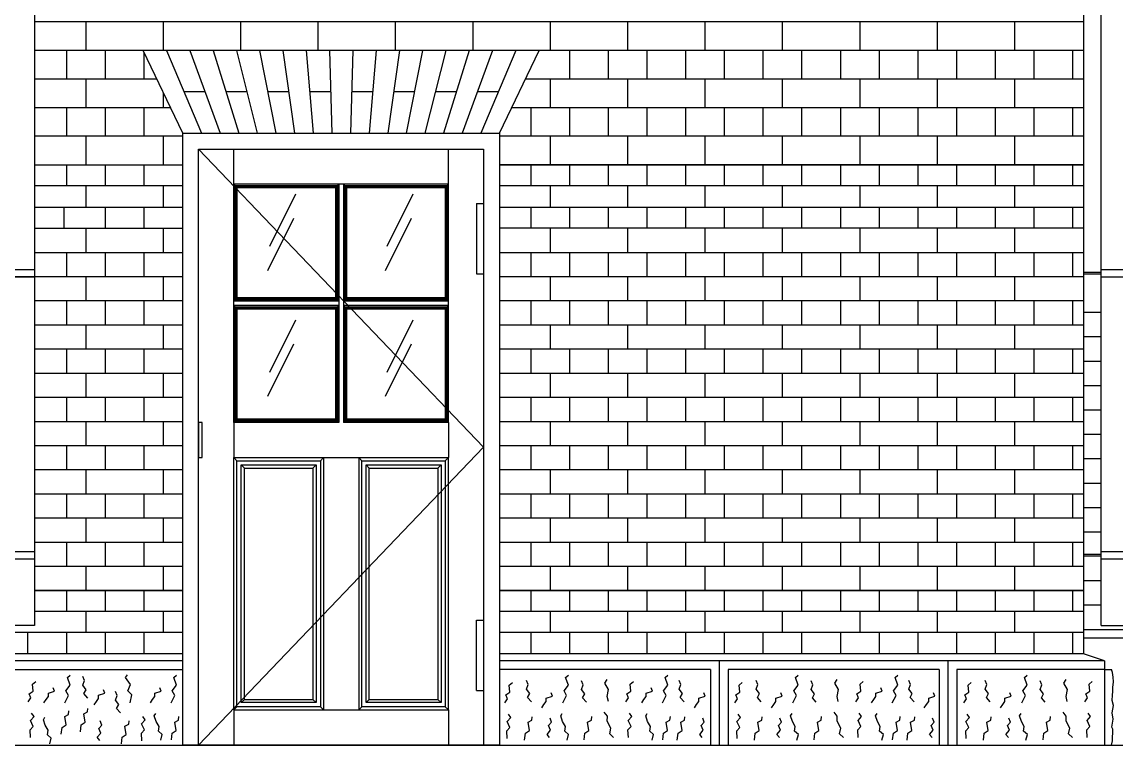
# Model space of a CAD drawing. Extents: x 138805 to 172445, y -129942 to -106182.
# Drawn here: x 163173 to 166283, y -123466 to -121410 of the extents above; entities that cross this region are included whole.
import ezdxf

# ---------------------------------------------------------------- set-up
doc = ezdxf.new("R2010")
doc.units = 0
doc.header["$LTSCALE"] = 50
doc.header["$MEASUREMENT"] = 0
doc.linetypes.add('CEN', pattern=[62, 60, -1, 0, -1])
for name, color, linetype in [('ele-3', 6, 'CONTINUOUS'), ('h', 5, 'CONTINUOUS'), ('HAT', 5, 'CONTINUOUS'), ('HATCH', 5, 'CONTINUOUS'), ('W-1', 3, 'CONTINUOUS'), ('W-2', 2, 'CONTINUOUS'), ('WID', 4, 'CONTINUOUS'), ('중심선', 1, 'CEN')]:
    doc.layers.add(name, color=color, linetype=linetype)

msp = doc.modelspace()

# ---------------------------------------------------------------- linework, layer by layer
at = {"layer": 'ele-3'}
for p, q in [((163208.4, -121332.5), (163208.4, -122114.4)), ((163208.4, -121816.3), (163292.8, -121816.3)), ((163208.4, -121816.3), (163292.8, -121816.3)), ((163275.3, -121816.3), (163630.3, -121816.3)), ((163275.3, -121816.3), (163630.3, -121816.3)), ((166190.3, -121816.3), (164530.3, -121816.3)), ((164530.3, -121816.3), (166190.3, -121816.3)), ((163292.8, -121876.3), (163208.4, -121876.3)), ((163630.3, -121876.3), (163275.3, -121876.3)), ((166190.3, -121876.3), (164530.3, -121876.3)), ((163208.4, -121936.3), (163292.8, -121936.3)), ((163275.3, -121936.3), (163630.3, -121936.3)), ((164530.3, -121936.3), (166190.3, -121936.3)), ((163208.4, -121996.3), (163292.8, -121996.3)), ((163275.3, -121996.3), (163630.3, -121996.3)), ((166190.3, -121996.3), (164530.3, -121996.3)), ((163208.4, -122134.4), (163208.4, -122916.3)), ((163208.4, -122936.3), (163208.4, -123126.3)), ((163292.8, -123026.3), (163208.4, -123026.3)), ((163208.4, -123026.3), (163292.8, -123026.3)), ((163630.3, -123026.3), (163275.3, -123026.3)), ((163275.3, -123026.3), (163630.3, -123026.3)), ((164530.3, -123026.3), (166190.3, -123026.3)), ((166190.3, -123026.3), (164530.3, -123026.3)), ((163292.8, -123086.3), (163208.4, -123086.3)), ((163630.3, -123086.3), (163275.3, -123086.3)), ((166190.3, -123086.3), (164530.3, -123086.3)), ((163208.4, -123126.3), (163133.4, -123126.3)), ((163630.3, -123146.3), (163410.3, -123146.3)), ((166190.3, -123146.3), (164530.3, -123146.3)), ((163630.3, -123206.3), (159675.3, -123206.3))]:
    msp.add_line(p, q, dxfattribs=at)
for points in [[(163300.3, -121876.3), (163300.3, -121816.3)], [(163410.3, -121876.3), (163410.3, -121816.3)], [(163520.3, -121876.3), (163520.3, -121816.3)], [(164620.3, -121876.3), (164620.3, -121816.3)], [(164730.3, -121876.3), (164730.3, -121816.3)], [(164840.3, -121876.3), (164840.3, -121816.3)], [(164950.3, -121876.3), (164950.3, -121816.3)], [(165060.3, -121876.3), (165060.3, -121816.3)], [(165170.3, -121876.3), (165170.3, -121816.3)], [(165280.3, -121876.3), (165280.3, -121816.3)], [(165390.3, -121876.3), (165390.3, -121816.3)], [(165500.3, -121876.3), (165500.3, -121816.3)], [(165610.3, -121876.3), (165610.3, -121816.3)], [(165720.3, -121876.3), (165720.3, -121816.3)], [(165830.3, -121876.3), (165830.3, -121816.3)], [(165940.3, -121876.3), (165940.3, -121816.3)], [(166050.3, -121876.3), (166050.3, -121816.3)], [(166160.3, -121876.3), (166160.3, -121816.3)], [(163355.3, -121936.3), (163355.3, -121876.3)], [(163575.3, -121936.3), (163575.3, -121876.3)], [(164675.3, -121936.3), (164675.3, -121876.3)], [(164895.3, -121936.3), (164895.3, -121876.3)], [(165115.3, -121936.3), (165115.3, -121876.3)], [(165335.3, -121936.3), (165335.3, -121876.3)], [(165555.3, -121936.3), (165555.3, -121876.3)], [(165775.3, -121936.3), (165775.3, -121876.3)], [(165995.3, -121936.3), (165995.3, -121876.3)], [(163292.8, -121996.3), (163292.8, -121936.3)], [(163410.3, -121996.3), (163410.3, -121936.3)], [(163520.3, -121996.3), (163520.3, -121936.3)], [(164620.3, -121996.3), (164620.3, -121936.3)], [(164730.3, -121996.3), (164730.3, -121936.3)], [(164840.3, -121996.3), (164840.3, -121936.3)], [(164950.3, -121996.3), (164950.3, -121936.3)], [(165060.3, -121996.3), (165060.3, -121936.3)], [(165170.3, -121996.3), (165170.3, -121936.3)], [(165280.3, -121996.3), (165280.3, -121936.3)], [(165390.3, -121996.3), (165390.3, -121936.3)], [(165500.3, -121996.3), (165500.3, -121936.3)], [(165610.3, -121996.3), (165610.3, -121936.3)], [(165720.3, -121996.3), (165720.3, -121936.3)], [(165830.3, -121996.3), (165830.3, -121936.3)], [(165940.3, -121996.3), (165940.3, -121936.3)], [(166050.3, -121996.3), (166050.3, -121936.3)], [(166160.3, -121996.3), (166160.3, -121936.3)], [(163300.3, -123086.3), (163300.3, -123026.3)], [(163410.3, -123086.3), (163410.3, -123026.3)], [(163520.3, -123086.3), (163520.3, -123026.3)], [(164620.3, -123086.3), (164620.3, -123026.3)], [(164730.3, -123086.3), (164730.3, -123026.3)], [(164840.3, -123086.3), (164840.3, -123026.3)], [(164950.3, -123086.3), (164950.3, -123026.3)], [(165060.3, -123086.3), (165060.3, -123026.3)], [(165170.3, -123086.3), (165170.3, -123026.3)], [(165280.3, -123086.3), (165280.3, -123026.3)], [(165390.3, -123086.3), (165390.3, -123026.3)], [(165500.3, -123086.3), (165500.3, -123026.3)], [(165610.3, -123086.3), (165610.3, -123026.3)], [(165720.3, -123086.3), (165720.3, -123026.3)], [(165830.3, -123086.3), (165830.3, -123026.3)], [(165940.3, -123086.3), (165940.3, -123026.3)], [(166050.3, -123086.3), (166050.3, -123026.3)], [(166160.3, -123086.3), (166160.3, -123026.3)], [(163355.3, -123146.3), (163355.3, -123086.3)], [(163575.3, -123146.3), (163575.3, -123086.3)], [(164675.3, -123146.3), (164675.3, -123086.3)], [(164895.3, -123146.3), (164895.3, -123086.3)], [(165115.3, -123146.3), (165115.3, -123086.3)], [(165335.3, -123146.3), (165335.3, -123086.3)], [(165555.3, -123146.3), (165555.3, -123086.3)], [(165775.3, -123146.3), (165775.3, -123086.3)], [(165995.3, -123146.3), (165995.3, -123086.3)], [(163410.3, -123206.3), (163410.3, -123146.3), (159675.3, -123146.3)], [(163190.3, -123206.3), (163190.3, -123146.3)], [(163300.3, -123206.3), (163300.3, -123146.3)], [(163520.3, -123206.3), (163520.3, -123146.3)], [(164620.3, -123206.3), (164620.3, -123146.3)], [(164730.3, -123206.3), (164730.3, -123146.3)], [(164840.3, -123206.3), (164840.3, -123146.3)], [(164950.3, -123206.3), (164950.3, -123146.3)], [(165060.3, -123206.3), (165060.3, -123146.3)], [(165170.3, -123206.3), (165170.3, -123146.3)], [(165280.3, -123206.3), (165280.3, -123146.3)], [(165390.3, -123206.3), (165390.3, -123146.3)], [(165500.3, -123206.3), (165500.3, -123146.3)], [(165610.3, -123206.3), (165610.3, -123146.3)], [(165720.3, -123206.3), (165720.3, -123146.3)], [(165830.3, -123206.3), (165830.3, -123146.3)], [(165940.3, -123206.3), (165940.3, -123146.3)], [(166050.3, -123206.3), (166050.3, -123146.3)], [(166160.3, -123206.3), (166160.3, -123146.3)]]:
    msp.add_lwpolyline(points, dxfattribs=at)
at = {"layer": 'h'}
for p, q in [((163292.8, -121409.6), (163208.4, -121409.6)), ((166190.3, -121409.6), (163275.3, -121409.6)), ((163292.8, -121490.9), (163208.4, -121490.9)), ((166190.3, -121490.9), (163275.3, -121490.9)), ((163584, -121490.9), (163683.3, -121726.3)), ((163650.2, -121490.9), (163736.2, -121726.3)), ((163716.3, -121490.9), (163789.2, -121726.3)), ((163782.5, -121490.9), (163842.1, -121726.3)), ((163848.7, -121490.9), (163895, -121726.3)), ((163914.9, -121490.9), (163948, -121726.3)), ((163981.1, -121490.9), (164000.9, -121726.3)), ((164047.2, -121490.9), (164053.9, -121726.3)), ((164113.4, -121490.9), (164106.8, -121726.3)), ((164179.6, -121490.9), (164159.7, -121726.3)), ((164245.8, -121490.9), (164212.7, -121726.3)), ((164312, -121490.9), (164265.6, -121726.3)), ((164378.2, -121490.9), (164318.6, -121726.3)), ((164444.3, -121490.9), (164371.5, -121726.3)), ((164510.5, -121490.9), (164424.5, -121726.3)), ((164576.7, -121490.9), (164477.4, -121726.3)), ((163292.8, -121572.3), (163208.4, -121572.3)), ((163556.7, -121572.3), (163275.3, -121572.3)), ((166190.3, -121572.3), (164604, -121572.3)), ((163693.2, -121608.6), (163633.6, -121608.6)), ((163812.3, -121608.6), (163752.8, -121608.6)), ((163931.4, -121608.6), (163871.9, -121608.6)), ((164050.6, -121608.6), (163991, -121608.6)), ((164169.7, -121608.6), (164110.1, -121608.6)), ((164288.8, -121608.6), (164229.2, -121608.6)), ((164407.9, -121608.6), (164348.4, -121608.6)), ((164527, -121608.6), (164467.5, -121608.6)), ((163292.8, -121653.6), (163208.4, -121653.6)), ((163595.6, -121653.6), (163275.3, -121653.6)), ((166190.3, -121653.6), (164565.1, -121653.6)), ((163292.8, -121735), (163208.4, -121735)), ((163630.3, -121735), (163275.3, -121735)), ((166190.3, -121735), (164530.3, -121735)), ((163950.2, -121899.9), (163876.5, -122048.8)), ((164284.2, -121899.9), (164210.5, -122048.8)), ((163945.1, -121968.5), (163871.5, -122117.4)), ((164279.1, -121968.5), (164205.5, -122117.4)), ((163208.4, -122065), (163292.8, -122065)), ((163275.3, -122065), (163630.3, -122065)), ((164530.3, -122065), (166190.3, -122065)), ((159675.3, -122133.7), (163291.8, -122133.7)), ((163276.3, -122133.7), (163630.3, -122133.7)), ((164530.3, -122133.7), (166190.3, -122133.7)), ((163208.4, -122202.3), (163292.8, -122202.3)), ((163275.3, -122202.3), (163630.3, -122202.3)), ((164530.3, -122202.3), (166190.3, -122202.3)), ((163950.2, -122257.9), (163876.5, -122406.8)), ((164284.2, -122257.9), (164210.5, -122406.8)), ((163208.4, -122271), (163292.8, -122271)), ((163275.3, -122271), (163630.3, -122271)), ((164530.3, -122271), (166190.3, -122271)), ((166240.3, -122305.7), (166190.3, -122305.7)), ((163208.4, -122339.7), (163292.8, -122339.7)), ((163275.3, -122339.7), (163630.3, -122339.7)), ((163945.1, -122326.5), (163871.5, -122475.4)), ((164279.1, -122326.5), (164205.5, -122475.4)), ((164530.3, -122339.7), (166190.3, -122339.7)), ((166240.3, -122375.1), (166190.3, -122375.1)), ((163208.4, -122408.3), (163292.8, -122408.3)), ((163275.3, -122408.3), (163630.3, -122408.3)), ((164530.3, -122408.3), (166190.3, -122408.3)), ((166240.3, -122444.5), (166190.3, -122444.5)), ((163208.4, -122477), (163292.8, -122477)), ((163275.3, -122477), (163630.3, -122477)), ((164530.3, -122477), (166190.3, -122477)), ((166240.3, -122513.8), (166190.3, -122513.8)), ((163208.4, -122545.7), (163292.8, -122545.7)), ((163275.3, -122545.7), (163630.3, -122545.7)), ((164530.3, -122545.7), (166190.3, -122545.7)), ((166240.3, -122583.2), (166190.3, -122583.2)), ((163208.4, -122614.3), (163292.8, -122614.3)), ((163275.3, -122614.3), (163630.3, -122614.3)), ((164530.3, -122614.3), (166190.3, -122614.3)), ((166240.3, -122652.6), (166190.3, -122652.6)), ((163208.4, -122683), (163292.8, -122683)), ((163275.3, -122683), (163630.3, -122683)), ((164530.3, -122683), (166190.3, -122683)), ((166240.3, -122722), (166190.3, -122722)), ((163208.4, -122751.7), (163292.8, -122751.7)), ((163275.3, -122751.7), (163630.3, -122751.7)), ((164530.3, -122751.7), (166190.3, -122751.7)), ((163208.4, -122820.3), (163292.8, -122820.3)), ((163275.3, -122820.3), (163630.3, -122820.3)), ((164530.3, -122820.3), (166190.3, -122820.3)), ((166240.3, -122791.3), (166190.3, -122791.3)), ((166240.3, -122860.7), (166190.3, -122860.7)), ((163208.4, -122889), (163292.8, -122889)), ((163275.3, -122889), (163630.3, -122889)), ((164530.3, -122889), (166190.3, -122889)), ((163208.4, -122957.7), (163292.8, -122957.7)), ((163275.3, -122957.7), (163630.3, -122957.7)), ((164530.3, -122957.7), (166190.3, -122957.7)), ((166240.3, -122999.5), (166190.3, -122999.5)), ((166240.3, -123068.8), (166190.3, -123068.8)), ((166900.3, -123138.2), (166190.3, -123138.2))]:
    msp.add_line(p, q, dxfattribs=at)
for points in [[(163355.3, -121490.9), (163355.3, -121409.6)], [(163575.3, -121490.9), (163575.3, -121409.6)], [(163795.3, -121490.9), (163795.3, -121409.6)], [(164015.3, -121490.9), (164015.3, -121409.6)], [(164235.3, -121490.9), (164235.3, -121409.6)], [(164455.3, -121490.9), (164455.3, -121409.6)], [(164675.3, -121490.9), (164675.3, -121409.6)], [(164895.3, -121490.9), (164895.3, -121409.6)], [(165115.3, -121490.9), (165115.3, -121409.6)], [(165335.3, -121490.9), (165335.3, -121409.6)], [(165555.3, -121490.9), (165555.3, -121409.6)], [(165775.3, -121490.9), (165775.3, -121409.6)], [(165995.3, -121490.9), (165995.3, -121409.6)], [(163300.3, -121572.3), (163300.3, -121490.9)], [(163410.3, -121572.3), (163410.3, -121490.9)], [(163520.3, -121572.3), (163520.3, -121496.3)], [(164730.3, -121572.3), (164730.3, -121490.9)], [(164840.3, -121572.3), (164840.3, -121490.9)], [(164950.3, -121572.3), (164950.3, -121490.9)], [(165060.3, -121572.3), (165060.3, -121490.9)], [(165170.3, -121572.3), (165170.3, -121490.9)], [(165280.3, -121572.3), (165280.3, -121490.9)], [(165390.3, -121572.3), (165390.3, -121490.9)], [(165500.3, -121572.3), (165500.3, -121490.9)], [(165610.3, -121572.3), (165610.3, -121490.9)], [(165720.3, -121572.3), (165720.3, -121490.9)], [(165830.3, -121572.3), (165830.3, -121490.9)], [(165940.3, -121572.3), (165940.3, -121490.9)], [(166050.3, -121572.3), (166050.3, -121490.9)], [(166160.3, -121572.3), (166160.3, -121490.9)], [(163355.3, -121653.6), (163355.3, -121572.3)], [(164675.3, -121653.6), (164675.3, -121572.3)], [(164895.3, -121653.6), (164895.3, -121572.3)], [(165115.3, -121653.6), (165115.3, -121572.3)], [(165335.3, -121653.6), (165335.3, -121572.3)], [(165555.3, -121653.6), (165555.3, -121572.3)], [(165775.3, -121653.6), (165775.3, -121572.3)], [(165995.3, -121653.6), (165995.3, -121572.3)], [(163575.3, -121653.6), (163575.3, -121611.3)], [(163300.3, -121735), (163300.3, -121653.6)], [(163410.3, -121735), (163410.3, -121653.6)], [(163520.3, -121735), (163520.3, -121653.6)], [(164620.3, -121735), (164620.3, -121653.6)], [(164730.3, -121735), (164730.3, -121653.6)], [(164840.3, -121735), (164840.3, -121653.6)], [(164950.3, -121735), (164950.3, -121653.6)], [(165060.3, -121735), (165060.3, -121653.6)], [(165170.3, -121735), (165170.3, -121653.6)], [(165280.3, -121735), (165280.3, -121653.6)], [(165390.3, -121735), (165390.3, -121653.6)], [(165500.3, -121735), (165500.3, -121653.6)], [(165610.3, -121735), (165610.3, -121653.6)], [(165720.3, -121735), (165720.3, -121653.6)], [(165830.3, -121735), (165830.3, -121653.6)], [(165940.3, -121735), (165940.3, -121653.6)], [(166050.3, -121735), (166050.3, -121653.6)], [(166160.3, -121735), (166160.3, -121653.6)], [(163355.3, -121816.3), (163355.3, -121735)], [(163575.3, -121816.3), (163575.3, -121735)], [(164675.3, -121816.3), (164675.3, -121735)], [(164895.3, -121816.3), (164895.3, -121735)], [(165115.3, -121816.3), (165115.3, -121735)], [(165335.3, -121816.3), (165335.3, -121735)], [(165555.3, -121816.3), (165555.3, -121735)], [(165775.3, -121816.3), (165775.3, -121735)], [(165995.3, -121816.3), (165995.3, -121735)], [(163355.3, -122065), (163355.3, -121996.3)], [(163575.3, -122065), (163575.3, -121996.3)], [(164675.3, -122065), (164675.3, -121996.3)], [(164895.3, -122065), (164895.3, -121996.3)], [(165115.3, -122065), (165115.3, -121996.3)], [(165335.3, -122065), (165335.3, -121996.3)], [(165555.3, -122065), (165555.3, -121996.3)], [(165775.3, -122065), (165775.3, -121996.3)], [(165995.3, -122065), (165995.3, -121996.3)], [(163300.3, -122133.7), (163300.3, -122065)], [(163410.3, -122133.7), (163410.3, -122065)], [(163520.3, -122133.7), (163520.3, -122065)], [(164620.3, -122133.7), (164620.3, -122065)], [(164730.3, -122133.7), (164730.3, -122065)], [(164840.3, -122133.7), (164840.3, -122065)], [(164950.3, -122133.7), (164950.3, -122065)], [(165060.3, -122133.7), (165060.3, -122065)], [(165170.3, -122133.7), (165170.3, -122065)], [(165280.3, -122133.7), (165280.3, -122065)], [(165390.3, -122133.7), (165390.3, -122065)], [(165500.3, -122133.7), (165500.3, -122065)], [(165610.3, -122133.7), (165610.3, -122065)], [(165720.3, -122133.7), (165720.3, -122065)], [(165830.3, -122133.7), (165830.3, -122065)], [(165940.3, -122133.7), (165940.3, -122065)], [(166050.3, -122133.7), (166050.3, -122065)], [(166160.3, -122133.7), (166160.3, -122065)], [(163355.3, -122202.3), (163355.3, -122133.7)], [(163575.3, -122202.3), (163575.3, -122133.7)], [(164675.3, -122202.3), (164675.3, -122133.7)], [(164895.3, -122202.3), (164895.3, -122133.7)], [(165115.3, -122202.3), (165115.3, -122133.7)], [(165335.3, -122202.3), (165335.3, -122133.7)], [(165555.3, -122202.3), (165555.3, -122133.7)], [(165775.3, -122202.3), (165775.3, -122133.7)], [(165995.3, -122202.3), (165995.3, -122133.7)], [(163300.3, -122271), (163300.3, -122202.3)], [(163410.3, -122271), (163410.3, -122202.3)], [(163520.3, -122271), (163520.3, -122202.3)], [(164620.3, -122271), (164620.3, -122202.3)], [(164730.3, -122271), (164730.3, -122202.3)], [(164840.3, -122271), (164840.3, -122202.3)], [(164950.3, -122271), (164950.3, -122202.3)], [(165060.3, -122271), (165060.3, -122202.3)], [(165170.3, -122271), (165170.3, -122202.3)], [(165280.3, -122271), (165280.3, -122202.3)], [(165390.3, -122271), (165390.3, -122202.3)], [(165500.3, -122271), (165500.3, -122202.3)], [(165610.3, -122271), (165610.3, -122202.3)], [(165720.3, -122271), (165720.3, -122202.3)], [(165830.3, -122271), (165830.3, -122202.3)], [(165940.3, -122271), (165940.3, -122202.3)], [(166050.3, -122271), (166050.3, -122202.3)], [(166160.3, -122271), (166160.3, -122202.3)], [(163355.3, -122339.7), (163355.3, -122271)], [(163575.3, -122339.7), (163575.3, -122271)], [(164675.3, -122339.7), (164675.3, -122271)], [(164895.3, -122339.7), (164895.3, -122271)], [(165115.3, -122339.7), (165115.3, -122271)], [(165335.3, -122339.7), (165335.3, -122271)], [(165555.3, -122339.7), (165555.3, -122271)], [(165775.3, -122339.7), (165775.3, -122271)], [(165995.3, -122339.7), (165995.3, -122271)], [(163300.3, -122408.3), (163300.3, -122339.7)], [(163410.3, -122408.3), (163410.3, -122339.7)], [(163520.3, -122408.3), (163520.3, -122339.7)], [(164620.3, -122408.3), (164620.3, -122339.7)], [(164730.3, -122408.3), (164730.3, -122339.7)], [(164840.3, -122408.3), (164840.3, -122339.7)], [(164950.3, -122408.3), (164950.3, -122339.7)], [(165060.3, -122408.3), (165060.3, -122339.7)], [(165170.3, -122408.3), (165170.3, -122339.7)], [(165280.3, -122408.3), (165280.3, -122339.7)], [(165390.3, -122408.3), (165390.3, -122339.7)], [(165500.3, -122408.3), (165500.3, -122339.7)], [(165610.3, -122408.3), (165610.3, -122339.7)], [(165720.3, -122408.3), (165720.3, -122339.7)], [(165830.3, -122408.3), (165830.3, -122339.7)], [(165940.3, -122408.3), (165940.3, -122339.7)], [(166050.3, -122408.3), (166050.3, -122339.7)], [(166160.3, -122408.3), (166160.3, -122339.7)], [(163355.3, -122477), (163355.3, -122408.3)], [(163575.3, -122477), (163575.3, -122408.3)], [(164675.3, -122477), (164675.3, -122408.3)], [(164895.3, -122477), (164895.3, -122408.3)], [(165115.3, -122477), (165115.3, -122408.3)], [(165335.3, -122477), (165335.3, -122408.3)], [(165555.3, -122477), (165555.3, -122408.3)], [(165775.3, -122477), (165775.3, -122408.3)], [(165995.3, -122477), (165995.3, -122408.3)], [(163300.3, -122545.7), (163300.3, -122477)], [(163410.3, -122545.7), (163410.3, -122477)], [(163520.3, -122545.7), (163520.3, -122477)], [(164620.3, -122545.7), (164620.3, -122477)], [(164730.3, -122545.7), (164730.3, -122477)], [(164840.3, -122545.7), (164840.3, -122477)], [(164950.3, -122545.7), (164950.3, -122477)], [(165060.3, -122545.7), (165060.3, -122477)], [(165170.3, -122545.7), (165170.3, -122477)], [(165280.3, -122545.7), (165280.3, -122477)], [(165390.3, -122545.7), (165390.3, -122477)], [(165500.3, -122545.7), (165500.3, -122477)], [(165610.3, -122545.7), (165610.3, -122477)], [(165720.3, -122545.7), (165720.3, -122477)], [(165830.3, -122545.7), (165830.3, -122477)], [(165940.3, -122545.7), (165940.3, -122477)], [(166050.3, -122545.7), (166050.3, -122477)], [(166160.3, -122545.7), (166160.3, -122477)], [(163355.3, -122614.3), (163355.3, -122545.7)], [(163575.3, -122614.3), (163575.3, -122545.7)], [(164675.3, -122614.3), (164675.3, -122545.7)], [(164895.3, -122614.3), (164895.3, -122545.7)], [(165115.3, -122614.3), (165115.3, -122545.7)], [(165335.3, -122614.3), (165335.3, -122545.7)], [(165555.3, -122614.3), (165555.3, -122545.7)], [(165775.3, -122614.3), (165775.3, -122545.7)], [(165995.3, -122614.3), (165995.3, -122545.7)], [(163300.3, -122683), (163300.3, -122614.3)], [(163410.3, -122683), (163410.3, -122614.3)], [(163520.3, -122683), (163520.3, -122614.3)], [(164620.3, -122683), (164620.3, -122614.3)], [(164730.3, -122683), (164730.3, -122614.3)], [(164840.3, -122683), (164840.3, -122614.3)], [(164950.3, -122683), (164950.3, -122614.3)], [(165060.3, -122683), (165060.3, -122614.3)], [(165170.3, -122683), (165170.3, -122614.3)], [(165280.3, -122683), (165280.3, -122614.3)], [(165390.3, -122683), (165390.3, -122614.3)], [(165500.3, -122683), (165500.3, -122614.3)], [(165610.3, -122683), (165610.3, -122614.3)], [(165720.3, -122683), (165720.3, -122614.3)], [(165830.3, -122683), (165830.3, -122614.3)], [(165940.3, -122683), (165940.3, -122614.3)], [(166050.3, -122683), (166050.3, -122614.3)], [(166160.3, -122683), (166160.3, -122614.3)], [(163355.3, -122751.7), (163355.3, -122683)], [(163575.3, -122751.7), (163575.3, -122683)], [(164675.3, -122751.7), (164675.3, -122683)], [(164895.3, -122751.7), (164895.3, -122683)], [(165115.3, -122751.7), (165115.3, -122683)], [(165335.3, -122751.7), (165335.3, -122683)], [(165555.3, -122751.7), (165555.3, -122683)], [(165775.3, -122751.7), (165775.3, -122683)], [(165995.3, -122751.7), (165995.3, -122683)], [(163300.3, -122820.3), (163300.3, -122751.7)], [(163410.3, -122820.3), (163410.3, -122751.7)], [(163520.3, -122820.3), (163520.3, -122751.7)], [(164620.3, -122820.3), (164620.3, -122751.7)], [(164730.3, -122820.3), (164730.3, -122751.7)], [(164840.3, -122820.3), (164840.3, -122751.7)], [(164950.3, -122820.3), (164950.3, -122751.7)], [(165060.3, -122820.3), (165060.3, -122751.7)], [(165170.3, -122820.3), (165170.3, -122751.7)], [(165280.3, -122820.3), (165280.3, -122751.7)], [(165390.3, -122820.3), (165390.3, -122751.7)], [(165500.3, -122820.3), (165500.3, -122751.7)], [(165610.3, -122820.3), (165610.3, -122751.7)], [(165720.3, -122820.3), (165720.3, -122751.7)], [(165830.3, -122820.3), (165830.3, -122751.7)], [(165940.3, -122820.3), (165940.3, -122751.7)], [(166050.3, -122820.3), (166050.3, -122751.7)], [(166160.3, -122820.3), (166160.3, -122751.7)], [(163355.3, -122889), (163355.3, -122820.3)], [(163575.3, -122889), (163575.3, -122820.3)], [(164675.3, -122889), (164675.3, -122820.3)], [(164895.3, -122889), (164895.3, -122820.3)], [(165115.3, -122889), (165115.3, -122820.3)], [(165335.3, -122889), (165335.3, -122820.3)], [(165555.3, -122889), (165555.3, -122820.3)], [(165775.3, -122889), (165775.3, -122820.3)], [(165995.3, -122889), (165995.3, -122820.3)], [(163300.3, -122957.7), (163300.3, -122889)], [(163410.3, -122957.7), (163410.3, -122889)], [(163520.3, -122957.7), (163520.3, -122889)], [(164620.3, -122957.7), (164620.3, -122889)], [(164730.3, -122957.7), (164730.3, -122889)], [(164840.3, -122957.7), (164840.3, -122889)], [(164950.3, -122957.7), (164950.3, -122889)], [(165060.3, -122957.7), (165060.3, -122889)], [(165170.3, -122957.7), (165170.3, -122889)], [(165280.3, -122957.7), (165280.3, -122889)], [(165390.3, -122957.7), (165390.3, -122889)], [(165500.3, -122957.7), (165500.3, -122889)], [(165610.3, -122957.7), (165610.3, -122889)], [(165720.3, -122957.7), (165720.3, -122889)], [(165830.3, -122957.7), (165830.3, -122889)], [(165940.3, -122957.7), (165940.3, -122889)], [(166050.3, -122957.7), (166050.3, -122889)], [(166160.3, -122957.7), (166160.3, -122889)], [(163355.3, -123026.3), (163355.3, -122957.7)], [(163575.3, -123026.3), (163575.3, -122957.7)], [(164675.3, -123026.3), (164675.3, -122957.7)], [(164895.3, -123026.3), (164895.3, -122957.7)], [(165115.3, -123026.3), (165115.3, -122957.7)], [(165335.3, -123026.3), (165335.3, -122957.7)], [(165555.3, -123026.3), (165555.3, -122957.7)], [(165775.3, -123026.3), (165775.3, -122957.7)], [(165995.3, -123026.3), (165995.3, -122957.7)], [(163190.8, -123343.4), (163198.5, -123332.2), (163193.9, -123320.5), (163205.1, -123312.9), (163203.1, -123292.6), (163212.2, -123285.4)], [(163294.7, -123346.3), (163305.3, -123325.6), (163298.1, -123311.6), (163310.1, -123296.2), (163302.4, -123273.6), (163310.1, -123267.3)], [(163360.5, -123332.4), (163349.2, -123320), (163355.7, -123308.7), (163346, -123296.3), (163350.8, -123282.8), (163346, -123271.5)], [(163481, -123346.2), (163485.3, -123323.4), (163474.4, -123312), (163481.7, -123293.8), (163467.9, -123274.3), (163473.5, -123266.1)], [(163597.1, -123346.3), (163607.7, -123325.6), (163600.5, -123311.6), (163612.5, -123296.2), (163604.8, -123273.6), (163612.5, -123267.3)], [(164545.9, -123346.2), (164553.5, -123335), (164548.9, -123323.3), (164560.1, -123315.7), (164558.1, -123295.4), (164567.2, -123288.2)], [(164621.4, -123343), (164610.1, -123330.6), (164616.6, -123319.3), (164606.9, -123307), (164611.7, -123293.5), (164606.9, -123282.2)], [(164710.8, -123346.3), (164721.4, -123325.6), (164714.1, -123311.6), (164726.2, -123296.2), (164718.5, -123273.6), (164726.2, -123267.3)], [(164777.7, -123344.4), (164766.4, -123332), (164772.9, -123320.7), (164763.2, -123308.4), (164768, -123294.9), (164763.2, -123283.6)], [(164840.2, -123342.3), (164836.6, -123328.2), (164840.5, -123308), (164829.9, -123290.1), (164836.9, -123279.3)], [(164889.9, -123343.4), (164897.5, -123332.2), (164892.9, -123320.5), (164904.1, -123312.9), (164902.1, -123292.6), (164911.2, -123285.4)], [(164993.7, -123346.3), (165004.3, -123325.6), (164997.1, -123311.6), (165009.1, -123296.2), (165001.4, -123273.6), (165009.1, -123267.3)], [(165055.4, -123343), (165044.1, -123330.6), (165050.5, -123319.3), (165040.8, -123307), (165045.7, -123293.5), (165040.8, -123282.2)], [(165199.2, -123346.2), (165206.8, -123335), (165202.2, -123323.3), (165213.4, -123315.7), (165211.4, -123295.4), (165220.5, -123288.2)], [(165274.7, -123343), (165263.4, -123330.6), (165269.9, -123319.3), (165260.2, -123307), (165265, -123293.5), (165260.2, -123282.2)], [(165364.1, -123346.3), (165374.7, -123325.6), (165367.5, -123311.6), (165379.5, -123296.2), (165371.8, -123273.6), (165379.5, -123267.3)], [(165431, -123344.4), (165419.7, -123332), (165426.2, -123320.7), (165416.5, -123308.4), (165421.3, -123294.9), (165416.5, -123283.6)], [(165493.5, -123342.3), (165489.9, -123328.2), (165493.8, -123308), (165483.3, -123290.1), (165490.3, -123279.3)], [(165543.2, -123343.4), (165550.8, -123332.2), (165546.2, -123320.5), (165557.4, -123312.9), (165555.4, -123292.6), (165564.5, -123285.4)], [(165647, -123346.3), (165657.6, -123325.6), (165650.4, -123311.6), (165662.5, -123296.2), (165654.7, -123273.6), (165662.5, -123267.3)], [(165708.7, -123343), (165697.4, -123330.6), (165703.9, -123319.3), (165694.2, -123307), (165699, -123293.5), (165694.2, -123282.2)], [(165850.1, -123346.2), (165857.7, -123335), (165853.1, -123323.3), (165864.3, -123315.7), (165862.3, -123295.4), (165871.4, -123288.2)], [(165925.6, -123343), (165914.3, -123330.6), (165920.8, -123319.3), (165911.1, -123307), (165915.9, -123293.5), (165911.1, -123282.2)], [(166015, -123346.3), (166025.6, -123325.6), (166018.4, -123311.6), (166030.4, -123296.2), (166022.7, -123273.6), (166030.4, -123267.3)], [(166081.9, -123344.4), (166070.6, -123332), (166077.1, -123320.7), (166067.4, -123308.4), (166072.2, -123294.9), (166067.4, -123283.6)], [(166144.4, -123342.3), (166140.8, -123328.2), (166144.7, -123308), (166134.2, -123290.1), (166141.2, -123279.3)], [(166194.1, -123343.4), (166201.7, -123332.2), (166197.1, -123320.5), (166208.3, -123312.9), (166206.3, -123292.6), (166215.5, -123285.4)], [(163235.8, -123345.9), (163241.7, -123336.8), (163248.2, -123328.2), (163248.2, -123318.5), (163266, -123313.1), (163262.2, -123303.4)], [(163378.7, -123351.6), (163384.6, -123342.4), (163391.1, -123333.8), (163391.1, -123324.1), (163408.9, -123318.7), (163405.1, -123309)], [(163453.2, -123374.9), (163441.9, -123362.6), (163448.4, -123351.2), (163438.7, -123338.9), (163443.5, -123325.4), (163438.7, -123314.1)], [(163538.2, -123345.9), (163544.1, -123336.8), (163550.6, -123328.2), (163550.6, -123318.5), (163568.4, -123313.1), (163564.6, -123303.4)], [(164650.7, -123359.9), (164656.6, -123350.8), (164663.1, -123342.1), (164663.1, -123332.5), (164680.9, -123327.1), (164677.1, -123317.4)], [(164934.8, -123345.9), (164940.8, -123336.8), (164947.2, -123328.2), (164947.2, -123318.5), (164965, -123313.1), (164961.2, -123303.4)], [(165084.7, -123359.9), (165090.6, -123350.8), (165097.1, -123342.1), (165097.1, -123332.5), (165114.9, -123327.1), (165111.1, -123317.4)], [(165304, -123359.9), (165310, -123350.8), (165316.4, -123342.1), (165316.4, -123332.5), (165334.2, -123327.1), (165330.4, -123317.4)], [(165588.2, -123345.9), (165594.1, -123336.8), (165600.6, -123328.2), (165600.6, -123318.5), (165618.3, -123313.1), (165614.6, -123303.4)], [(165738, -123359.9), (165743.9, -123350.8), (165750.4, -123342.1), (165750.4, -123332.5), (165768.2, -123327.1), (165764.4, -123317.4)], [(165954.9, -123359.9), (165960.9, -123350.8), (165967.3, -123342.1), (165967.3, -123332.5), (165985.1, -123327.1), (165981.3, -123317.4)], [(163197.7, -123444.6), (163196.7, -123422.8), (163205.3, -123413.1), (163197.2, -123396.3), (163207.4, -123384.6), (163200.7, -123375.5)], [(163284.9, -123435.4), (163287.1, -123416), (163298.4, -123408.4), (163294.6, -123384.7), (163305.4, -123378.8), (163306.5, -123369.1)], [(163339.2, -123428.4), (163341.4, -123409.1), (163352.7, -123401.5), (163348.9, -123377.8), (163359.7, -123371.9), (163360.8, -123362.2)], [(163567.7, -123452.2), (163571.5, -123436.3), (163561, -123426.7), (163562.9, -123413.2), (163554.7, -123399.2), (163549.4, -123383.3), (163553.7, -123376.6)], [(164552.7, -123447.5), (164551.7, -123425.6), (164560.3, -123415.9), (164552.2, -123399.2), (164562.4, -123387.5), (164555.8, -123378.3)], [(164722.8, -123452.2), (164726.7, -123436.3), (164716.1, -123426.7), (164718, -123413.2), (164709.8, -123399.2), (164704.5, -123383.3), (164708.8, -123376.6)], [(164854.6, -123444.6), (164843.8, -123433.8), (164847, -123417.7), (164836.8, -123398.3), (164837.3, -123383.7), (164828.2, -123373)], [(164896.7, -123444.6), (164895.7, -123422.8), (164904.4, -123413.1), (164896.2, -123396.3), (164906.4, -123384.6), (164899.8, -123375.5)], [(164964.3, -123452.2), (164968.2, -123436.3), (164957.6, -123426.7), (164959.5, -123413.2), (164951.3, -123399.2), (164946, -123383.3), (164950.4, -123376.6)], [(165206, -123447.5), (165205, -123425.6), (165213.6, -123415.9), (165205.5, -123399.2), (165215.7, -123387.5), (165209.1, -123378.3)], [(165376.1, -123452.2), (165380, -123436.3), (165369.4, -123426.7), (165371.3, -123413.2), (165363.1, -123399.2), (165357.8, -123383.3), (165362.2, -123376.6)], [(165507.9, -123444.6), (165497.1, -123433.8), (165500.3, -123417.7), (165490.1, -123398.3), (165490.7, -123383.7), (165481.5, -123373)], [(165550, -123444.6), (165549, -123422.8), (165557.7, -123413.1), (165549.5, -123396.3), (165559.7, -123384.6), (165553.1, -123375.5)], [(165617.7, -123452.2), (165621.5, -123436.3), (165610.9, -123426.7), (165612.8, -123413.2), (165604.7, -123399.2), (165599.4, -123383.3), (165603.7, -123376.6)], [(165856.9, -123447.5), (165855.9, -123425.6), (165864.6, -123415.9), (165856.4, -123399.2), (165866.6, -123387.5), (165860, -123378.3)], [(166027, -123452.2), (166030.9, -123436.3), (166020.3, -123426.7), (166022.2, -123413.2), (166014, -123399.2), (166008.7, -123383.3), (166013.1, -123376.6)], [(166158.8, -123444.6), (166148, -123433.8), (166151.3, -123417.7), (166141, -123398.3), (166141.6, -123383.7), (166132.4, -123373)], [(166200.9, -123444.6), (166199.9, -123422.8), (166208.6, -123413.1), (166200.4, -123396.3), (166210.6, -123384.6), (166204, -123375.5)], [(163252.3, -123462.8), (163256.2, -123446.9), (163245.6, -123437.3), (163247.5, -123423.8), (163239.3, -123409.9), (163234, -123394), (163238.4, -123387.3)], [(163394.3, -123453.2), (163387.3, -123444), (163397, -123432.2), (163391.6, -123419.3), (163400.2, -123409.6), (163395.9, -123397.7)], [(163456.3, -123463.1), (163458.4, -123443.7), (163469.8, -123436.2), (163466, -123412.5), (163476.8, -123406.6), (163477.8, -123396.9)], [(163513.9, -123454.5), (163512.9, -123432.6), (163521.6, -123423), (163513.4, -123406.2), (163523.6, -123394.5), (163517, -123385.4)], [(163598, -123451.6), (163600.1, -123432.2), (163611.4, -123424.7), (163607.7, -123401), (163618.4, -123395.1), (163619.5, -123385.4)], [(164601.9, -123452.1), (164604.1, -123432.7), (164615.4, -123425.2), (164611.6, -123401.5), (164622.4, -123395.5), (164623.5, -123385.9)], [(164672.8, -123444.8), (164665.8, -123435.7), (164675.5, -123423.8), (164670.1, -123410.9), (164678.7, -123401.2), (164674.4, -123389.4)], [(164771.2, -123451.6), (164773.3, -123432.2), (164784.6, -123424.7), (164780.9, -123401), (164791.6, -123395.1), (164792.7, -123385.4)], [(164994.6, -123451.6), (164996.8, -123432.2), (165008.1, -123424.7), (165004.3, -123401), (165015.1, -123395.1), (165016.2, -123385.4)], [(165035.9, -123452.1), (165038.1, -123432.7), (165049.4, -123425.2), (165045.6, -123401.5), (165056.4, -123395.5), (165057.5, -123385.9)], [(165106.8, -123444.8), (165099.8, -123435.7), (165109.5, -123423.8), (165104.1, -123410.9), (165112.7, -123401.2), (165108.4, -123389.4)], [(165255.3, -123452.1), (165257.4, -123432.7), (165268.7, -123425.2), (165265, -123401.5), (165275.7, -123395.5), (165276.8, -123385.9)], [(165326.1, -123444.8), (165319.1, -123435.7), (165328.8, -123423.8), (165323.4, -123410.9), (165332, -123401.2), (165327.7, -123389.4)], [(165424.5, -123451.6), (165426.6, -123432.2), (165437.9, -123424.7), (165434.2, -123401), (165444.9, -123395.1), (165446, -123385.4)], [(165647.9, -123451.6), (165650.1, -123432.2), (165661.4, -123424.7), (165657.6, -123401), (165668.4, -123395.1), (165669.5, -123385.4)], [(165689.2, -123452.1), (165691.4, -123432.7), (165702.7, -123425.2), (165698.9, -123401.5), (165709.7, -123395.5), (165710.8, -123385.9)], [(165760.1, -123444.8), (165753.1, -123435.7), (165762.8, -123423.8), (165757.4, -123410.9), (165766, -123401.2), (165761.7, -123389.4)], [(165906.2, -123452.1), (165908.3, -123432.7), (165919.6, -123425.2), (165915.9, -123401.5), (165926.6, -123395.5), (165927.7, -123385.9)], [(165977, -123444.8), (165970, -123435.7), (165979.7, -123423.8), (165974.3, -123410.9), (165982.9, -123401.2), (165978.6, -123389.4)], [(166075.4, -123451.6), (166077.5, -123432.2), (166088.8, -123424.7), (166085.1, -123401), (166095.8, -123395.1), (166096.9, -123385.4)]]:
    msp.add_lwpolyline(points, dxfattribs=at)
at = {"layer": 'HAT'}
for p, q in [((163775.3, -121871.3), (163775.3, -121771.3)), ((164385.3, -121871.3), (164385.3, -121771.3)), ((163784.9, -121880.9), (163775.3, -121871.3)), ((164064.3, -121880.9), (164073.8, -121871.3)), ((164096.4, -121880.9), (164086.8, -121871.3)), ((164375.8, -121880.9), (164385.3, -121871.3)), ((163784.9, -122194), (163775.3, -122203.5)), ((164064.3, -122194), (164073.8, -122203.5)), ((164096.4, -122194), (164086.8, -122203.5)), ((164375.8, -122194), (164385.3, -122203.5)), ((163784.9, -122226), (163775.3, -122216.5)), ((164064.3, -122226), (164073.8, -122216.5)), ((164096.4, -122226), (164086.8, -122216.5)), ((164375.8, -122226), (164385.3, -122216.5)), ((163784.9, -122539.2), (163775.3, -122548.7)), ((164064.3, -122539.2), (164073.8, -122548.7)), ((164096.4, -122539.2), (164086.8, -122548.7)), ((164375.8, -122539.2), (164385.3, -122548.7)), ((163775.3, -122548.7), (163775.3, -122648.7)), ((164385.3, -122548.7), (164385.3, -122648.7)), ((163775.3, -122648.7), (163784.3, -122657.7)), ((164030.3, -122648.7), (164021.3, -122657.7)), ((164030.3, -122648.7), (164130.3, -122648.7)), ((164130.3, -122648.7), (164139.3, -122657.7)), ((164385.3, -122648.7), (164376.3, -122657.7)), ((163805.3, -122678.7), (163796.3, -122669.7)), ((164000.3, -122678.7), (164009.3, -122669.7)), ((164160.3, -122678.7), (164151.3, -122669.7)), ((164355.3, -122678.7), (164364.3, -122669.7)), ((163630.3, -123206.3), (163080.3, -123206.3)), ((166190.3, -123206.3), (164530.3, -123206.3)), ((166250.3, -123226.3), (166190.3, -123206.3)), ((163020.3, -123251.3), (163630.3, -123251.3)), ((165130.3, -123251.3), (164530.3, -123251.3)), ((165130.3, -123251.3), (165130.3, -123466.3)), ((165180.3, -123251.3), (165180.3, -123466.3)), ((165780.3, -123251.3), (165180.3, -123251.3)), ((165780.3, -123251.3), (165780.3, -123466.3)), ((166250.3, -123251.3), (165830.3, -123251.3)), ((165830.3, -123251.3), (165830.3, -123466.3)), ((166250.3, -123251.3), (166250.3, -123466.3)), ((163805.3, -123336.3), (163796.3, -123345.3)), ((164000.3, -123336.3), (164009.3, -123345.3)), ((164160.3, -123336.3), (164151.3, -123345.3)), ((164355.3, -123336.3), (164364.3, -123345.3)), ((163784.3, -123357.3), (163775.3, -123366.3)), ((163775.3, -123366.3), (163775.3, -123466.3)), ((164021.3, -123357.3), (164030.3, -123366.3)), ((164030.3, -123366.3), (164130.3, -123366.3)), ((164139.3, -123357.3), (164130.3, -123366.3)), ((164376.3, -123357.3), (164385.3, -123366.3)), ((164385.3, -123366.3), (164385.3, -123466.3))]:
    msp.add_line(p, q, dxfattribs=at)
for points in [[(163778.9, -121874.9), (164070.3, -121874.9), (164070.3, -122200), (163778.9, -122200)], [(163781.9, -121877.9), (164067.3, -121877.9), (164067.3, -122197), (163781.9, -122197)], [(163784.9, -121880.9), (164064.3, -121880.9), (164064.3, -122194), (163784.9, -122194)], [(164090.4, -121874.9), (164381.8, -121874.9), (164381.8, -122200), (164090.4, -122200)], [(164093.4, -121877.9), (164378.8, -121877.9), (164378.8, -122197), (164093.4, -122197)], [(164096.4, -121880.9), (164375.8, -121880.9), (164375.8, -122194), (164096.4, -122194)], [(163778.9, -122220), (164070.3, -122220), (164070.3, -122545.2), (163778.9, -122545.2)], [(163781.9, -122223), (164067.3, -122223), (164067.3, -122542.2), (163781.9, -122542.2)], [(163784.9, -122226), (164064.3, -122226), (164064.3, -122539.2), (163784.9, -122539.2)], [(164090.4, -122220), (164381.8, -122220), (164381.8, -122545.2), (164090.4, -122545.2)], [(164093.4, -122223), (164378.8, -122223), (164378.8, -122542.2), (164093.4, -122542.2)], [(164096.4, -122226), (164375.8, -122226), (164375.8, -122539.2), (164096.4, -122539.2)], [(163675.3, -122648.7), (163685.3, -122648.7), (163685.3, -122548.7), (163675.3, -122548.7)], [(163784.3, -122657.7), (164021.3, -122657.7), (164021.3, -123357.3), (163784.3, -123357.3)], [(164139.3, -122657.7), (164376.3, -122657.7), (164376.3, -123357.3), (164139.3, -123357.3)], [(163796.3, -122669.7), (164009.3, -122669.7), (164009.3, -123345.3), (163796.3, -123345.3)], [(164151.3, -122669.7), (164364.3, -122669.7), (164364.3, -123345.3), (164151.3, -123345.3)]]:
    msp.add_lwpolyline(points, close=True, dxfattribs=at)
at = {"layer": 'HATCH'}
for p, q in [((166240.3, -122114.4), (166240.3, -121332.5)), ((166239.3, -122121.9), (166190.3, -122121.9)), ((166239.3, -122126.9), (166190.3, -122126.9)), ((166240.3, -122916.3), (166240.3, -122134.4)), ((166239.3, -122923.8), (166190.3, -122923.8)), ((166239.3, -122928.8), (166190.3, -122928.8)), ((166240.3, -123126.3), (166240.3, -122936.3)), ((166240.3, -123126.3), (166315.3, -123126.3))]:
    msp.add_line(p, q, dxfattribs=at)
for points in [[(166316.3, -122114.4), (166239.3, -122114.4), (166239.3, -122134.4), (166316.3, -122134.4)], [(166316.3, -122916.3), (166239.3, -122916.3), (166239.3, -122936.3), (166316.3, -122936.3)]]:
    msp.add_lwpolyline(points, close=True, dxfattribs=at)
at = {"layer": 'W-1'}
msp.add_lwpolyline([(166190.3, -117111.3), (166190.3, -123206.3)], dxfattribs=at)
at = {"layer": 'W-2'}
msp.add_line((156790.3, -123466.3), (166460.3, -123466.3), dxfattribs=at)
at = {"layer": 'WID'}
for p, q in [((163630.3, -121726.3), (163517.8, -121490.9)), ((164642.9, -121490.9), (163517.8, -121490.9)), ((164530.3, -121726.3), (164642.9, -121490.9)), ((164385.3, -121871.3), (163775.3, -121871.3)), ((163775.3, -122548.7), (163775.3, -121871.3)), ((164385.3, -121871.3), (163775.3, -121871.3)), ((163775.3, -122548.7), (163775.3, -121871.3)), ((164073.8, -121871.3), (164073.8, -122548.7)), ((164086.8, -121871.3), (164086.8, -122548.7)), ((164385.3, -122548.7), (164385.3, -121871.3)), ((164385.3, -122548.7), (164385.3, -121871.3)), ((164465.3, -121926.3), (164465.3, -122126.3)), ((164465.3, -121926.3), (164485.3, -121926.3)), ((164465.3, -122126.3), (164485.3, -122126.3)), ((164073.8, -122203.5), (163775.3, -122203.5)), ((164073.8, -122216.5), (163775.3, -122216.5)), ((164385.3, -122203.5), (164086.8, -122203.5)), ((164385.3, -122216.5), (164086.8, -122216.5)), ((166240.3, -122236.3), (166190.3, -122236.3)), ((164073.8, -122548.7), (163775.3, -122548.7)), ((164385.3, -122548.7), (164086.8, -122548.7)), ((163775.3, -123366.3), (163775.3, -122648.7)), ((163775.3, -122648.7), (164030.3, -122648.7)), ((164030.3, -122648.7), (164030.3, -123366.3)), ((164130.3, -122648.7), (164130.3, -123366.3)), ((164130.3, -122648.7), (164385.3, -122648.7)), ((164385.3, -123366.3), (164385.3, -122648.7)), ((163805.3, -123336.3), (163805.3, -122678.7)), ((163805.3, -122678.7), (164000.3, -122678.7)), ((164000.3, -122678.7), (164000.3, -123336.3)), ((164160.3, -123336.3), (164160.3, -122678.7)), ((164160.3, -122678.7), (164355.3, -122678.7)), ((164355.3, -122678.7), (164355.3, -123336.3)), ((164465.3, -123311.3), (164465.3, -123111.3)), ((164465.3, -123111.3), (164485.3, -123111.3)), ((166190.3, -123161.7), (166305.3, -123161.7)), ((163630.3, -123226.3), (163020.3, -123226.3)), ((166250.3, -123226.3), (164530.3, -123226.3)), ((165155.3, -123226.3), (165155.3, -123466.3)), ((165805.3, -123226.3), (165805.3, -123466.3)), ((166250.3, -123226.3), (166250.3, -123251.3)), ((166250.3, -123251.3), (166270.3, -123251.3)), ((164465.3, -123311.3), (164485.3, -123311.3)), ((163805.3, -123336.3), (164000.3, -123336.3)), ((164160.3, -123336.3), (164355.3, -123336.3)), ((163775.3, -123366.3), (164030.3, -123366.3)), ((164130.3, -123366.3), (164385.3, -123366.3))]:
    msp.add_line(p, q, dxfattribs=at)
for points in [[(163630.3, -121726.3), (164530.3, -121726.3), (164530.3, -123466.3), (163630.3, -123466.3)], [(163675.3, -121771.3), (164485.3, -121771.3), (164485.3, -123466.3), (163675.3, -123466.3)], [(163209.4, -122114.4), (163132.4, -122114.4), (163132.4, -122134.4), (163209.4, -122134.4)], [(163209.4, -122916.3), (163132.4, -122916.3), (163132.4, -122936.3), (163209.4, -122936.3)]]:
    msp.add_lwpolyline(points, close=True, dxfattribs=at)
msp.add_lwpolyline([(166270.3, -123466.3), (166273, -123454.3), (166274.1, -123420.9), (166271.3, -123415.3), (166274.6, -123392.4), (166272, -123374.8), (166276, -123353.7), (166271.7, -123339.8), (166273.3, -123324.2), (166273.8, -123314.1), (166273.5, -123302.4), (166275.9, -123286.5), (166274.7, -123273.1), (166272.8, -123259.7), (166270.3, -123251.3)], dxfattribs=at)
at = {"layer": '중심선'}
for p, q in [((163675.3, -121771.3), (164485.3, -122618.8)), ((164485.3, -122618.8), (163675.3, -123466.3))]:
    msp.add_line(p, q, dxfattribs=at)

doc.saveas('drawing.dxf')
